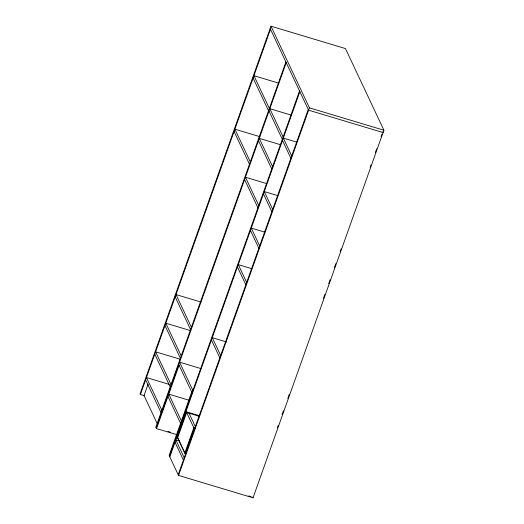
<?xml version="1.0" encoding="UTF-8"?>
<svg xmlns="http://www.w3.org/2000/svg" width="524" height="524" viewBox="0 0 524 524"><rect width="100%" height="100%" fill="white"/><g stroke="black" fill="none" stroke-linecap="round" stroke-linejoin="round"><path stroke-width="0.79" d="M191.719 392.057L169.141 455.461L178.54 475.425L253.02 497.8L383.909 130.214L345.46 48.575L270.98 26.2L140.091 393.786L140.425 394.5L144.349 395.672M140.425 394.5L270.489 29.252M148.135 384.046L144.028 395.581L157.377 423.929M285.894 61.963L155.831 427.211L156.506 428.632L176.712 434.593M156.172 427.918L286.228 62.677M156.506 428.632L179.084 365.228M169.475 456.175L299.531 90.927M169.809 456.889L299.872 91.641M186.308 411.792L177.256 437.213L185.11 453.882L194.162 428.455L186.308 411.792L199.513 415.755M177.702 437.632L186.649 412.506L199.068 416.239M184.874 452.874L193.828 427.748L195.38 428.213M178.206 474.711L308.263 109.464M178.54 475.425L309.435 107.839L270.98 26.2M277.373 427.735L278.198 425.423M282.043 414.635L283.412 410.783M287.8 398.456L289.176 394.605M323.472 298.28L324.847 294.429M328.686 283.641L330.055 279.79M334.45 267.456L335.819 263.605M340.207 251.278L341.032 248.966M370.121 167.287L370.94 164.975M375.328 152.648L376.704 148.79M381.092 136.463L381.917 134.151M278.244 83.008L253.944 75.711L269.349 108.422M309.435 107.839L383.909 130.214M291.003 115.051L269.84 108.697L283.143 136.947M296.656 142.102L283.327 138.1L291.724 155.923M259.989 136.718L234.903 129.179L250.308 161.89M280.445 144.709L259.282 138.356L272.585 166.606M266.605 183.577L245.442 177.217L258.745 205.467M277.615 195.576L264.286 191.574L272.683 209.397M264.607 232.099L251.278 228.097L259.675 245.92M251.599 268.622L238.276 264.62L246.666 282.449M201.098 302.099L176.012 294.567L191.417 327.277M190.12 330.5L165.813 323.203L181.219 355.914M226.375 341.91L212.259 337.672L220.656 355.495M180.708 359.372L155.621 351.833L171.027 384.544M200.744 368.536L179.581 362.176L192.884 390.432M169.2 384.38L146.465 377.549L161.87 410.259M189.164 400.277L168.78 394.153L181.415 420.982M167.929 431.455L170.28 432.162M179.765 441.116L175.848 439.937L184.238 457.766M248.762 495.907L251.114 496.614M382.736 131.838L383.077 132.552L308.597 110.178L270.148 28.538M269.009 111.036L282.312 139.286M253.112 78.05L268.517 110.761M282.495 140.439L290.886 158.261M258.45 140.687L271.753 168.944M234.071 131.517L249.476 164.228M263.454 193.913L271.845 211.735M244.61 179.555L257.913 207.805M250.446 230.436L258.843 248.258M237.444 266.958L245.835 284.787M211.427 340.011L219.825 357.833M175.18 296.905L190.585 329.616M252.679 497.086L253.02 497.8M164.981 325.542L180.387 358.246M178.749 364.514L192.053 392.764M189.033 413.22L195.524 427.008M154.79 354.172L170.189 386.882M167.949 396.491L180.583 423.32M177.361 436.918L185.214 453.588M145.633 379.887L161.038 412.598M175.016 442.276L183.407 460.105"/></g></svg>
